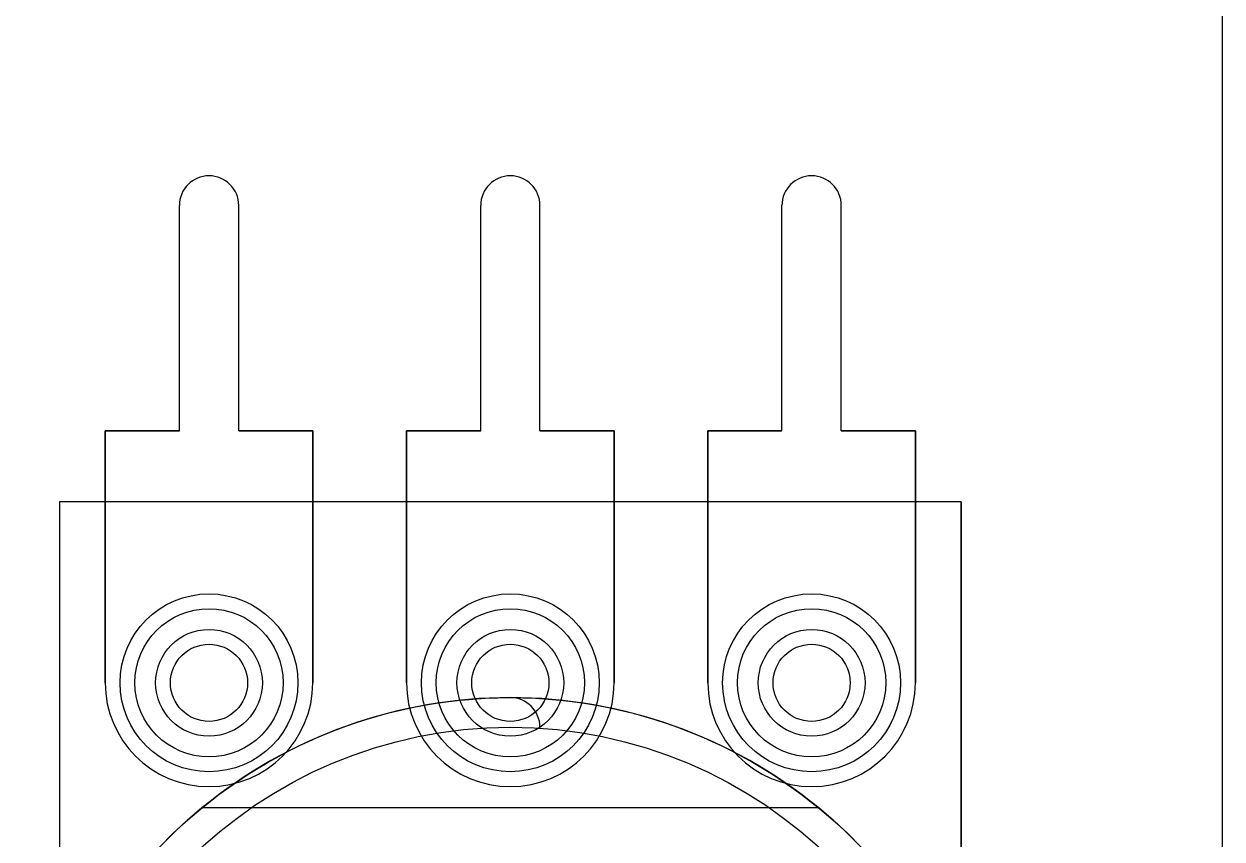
# Model space of a CAD drawing. Header units: millimetres. Extents: x -107 to 32, y -62 to 1.
# Drawn here: x 12.21 to 32.41, y -43.94 to -30.2 of the extents above; entities that cross this region are included whole.
import ezdxf

# ---------------------------------------------------------------- set-up
doc = ezdxf.new("R2010")
doc.units = ezdxf.units.MM
doc.layers.add('Pad', color=7, linetype='CONTINUOUS')
doc.layers.add('Part__Feature022', color=7, linetype='CONTINUOUS')

msp = doc.modelspace()

# ---------------------------------------------------------------- linework, layer by layer
at = {"layer": 'Pad'}
for p, q in [((32.4093, -3.63833), (32.4093, -56.7617)), ((32.4093, -3.63833, 2), (32.4093, -56.7617, 2)), ((32.4093, -3.63833), (32.4093, -56.7617)), ((32.4093, -3.63833, 2), (32.4093, -56.7617, 2))]:
    msp.add_line(p, q, dxfattribs=at)
at = {"layer": 'Part__Feature022'}
for p, q in [((20.41, -32.76, -6.5), (20.41, -32.76, -6)), ((20.41, -32.76, -6.5), (20.41, -32.76, -6)), ((14.83, -37.06, -6.5), (14.83, -33.26, -6.5)), ((14.83, -33.26, -6.5), (14.83, -33.26, -6)), ((14.83, -37.06, -6), (14.83, -33.26, -6)), ((14.83, -33.26, -6.5), (14.83, -33.26, -6)), ((14.83, -37.06, -6.5), (14.83, -33.26, -6.5)), ((14.83, -37.06, -6), (14.83, -33.26, -6)), ((15.83, -37.06, -6.5), (15.83, -33.26, -6.5)), ((15.83, -33.26, -6), (15.83, -33.26, -6.5)), ((15.83, -37.06, -6), (15.83, -33.26, -6)), ((15.83, -33.26, -6), (15.83, -33.26, -6.5)), ((15.83, -37.06, -6), (15.83, -33.26, -6)), ((15.83, -37.06, -6.5), (15.83, -33.26, -6.5)), ((19.91, -33.26, -6.5), (19.91, -33.26, -6)), ((19.91, -37.06, -6.5), (19.91, -33.26, -6.5)), ((19.91, -37.06, -6), (19.91, -33.26, -6)), ((19.91, -33.26, -6.5), (19.91, -33.26, -6)), ((19.91, -37.06, -6.5), (19.91, -33.26, -6.5)), ((19.91, -37.06, -6), (19.91, -33.26, -6)), ((20.91, -37.06, -6.5), (20.91, -33.26, -6.5)), ((20.91, -33.26, -6), (20.91, -33.26, -6.5)), ((20.91, -37.06, -6), (20.91, -33.26, -6)), ((20.91, -33.26, -6), (20.91, -33.26, -6.5)), ((20.91, -37.06, -6), (20.91, -33.26, -6)), ((20.91, -37.06, -6.5), (20.91, -33.26, -6.5)), ((24.99, -37.06, -6.5), (24.99, -33.26, -6.5)), ((24.99, -33.26, -6.5), (24.99, -33.26, -6)), ((24.99, -37.06, -6), (24.99, -33.26, -6)), ((24.99, -33.26, -6.5), (24.99, -33.26, -6)), ((24.99, -37.06, -6.5), (24.99, -33.26, -6.5)), ((24.99, -37.06, -6), (24.99, -33.26, -6)), ((25.99, -37.06, -6.5), (25.99, -33.26, -6.5)), ((25.99, -33.26, -6), (25.99, -33.26, -6.5)), ((25.99, -37.06, -6), (25.99, -33.26, -6)), ((25.99, -33.26, -6), (25.99, -33.26, -6.5)), ((25.99, -37.06, -6), (25.99, -33.26, -6)), ((25.99, -37.06, -6.5), (25.99, -33.26, -6.5)), ((13.58, -41.31, -6.5), (13.58, -37.06, -6.5)), ((13.58, -37.06, -6.5), (14.83, -37.06, -6.5)), ((14.83, -37.06, -6), (13.58, -37.06, -6)), ((13.58, -37.06, -6), (13.58, -38.26, -6)), ((13.58, -37.06, -6.5), (14.83, -37.06, -6.5)), ((13.58, -37.06, -6), (13.58, -37.06, -6.5)), ((14.83, -37.06, -6), (13.58, -37.06, -6)), ((13.58, -37.06, -6), (13.58, -38.26, -6)), ((13.58, -37.06, -6), (13.58, -37.06, -6.5)), ((13.58, -41.31, -6.5), (13.58, -37.06, -6.5)), ((14.83, -37.06, -6), (14.83, -37.06, -6.5)), ((14.83, -37.06, -6), (14.83, -37.06, -6.5)), ((15.83, -37.06, -6.5), (17.08, -37.06, -6.5)), ((17.08, -37.06, -6), (15.83, -37.06, -6)), ((15.83, -37.06, -6.5), (15.83, -37.06, -6)), ((15.83, -37.06, -6.5), (15.83, -37.06, -6)), ((17.08, -37.06, -6), (15.83, -37.06, -6)), ((15.83, -37.06, -6.5), (17.08, -37.06, -6.5)), ((17.08, -37.06, -6.5), (17.08, -41.31, -6.5)), ((17.08, -38.26, -6), (17.08, -37.06, -6)), ((17.08, -37.06, -6), (17.08, -37.06, -6.5)), ((17.08, -37.06, -6.5), (17.08, -41.31, -6.5)), ((17.08, -37.06, -6), (17.08, -37.06, -6.5)), ((17.08, -38.26, -6), (17.08, -37.06, -6)), ((18.66, -41.31, -6.5), (18.66, -37.06, -6.5)), ((18.66, -37.06, -6.5), (19.91, -37.06, -6.5)), ((19.91, -37.06, -6), (18.66, -37.06, -6)), ((18.66, -37.06, -6), (18.66, -38.26, -6)), ((18.66, -37.06, -6.5), (19.91, -37.06, -6.5)), ((18.66, -37.06, -6), (18.66, -37.06, -6.5)), ((19.91, -37.06, -6), (18.66, -37.06, -6)), ((18.66, -37.06, -6), (18.66, -38.26, -6)), ((18.66, -37.06, -6), (18.66, -37.06, -6.5)), ((18.66, -41.31, -6.5), (18.66, -37.06, -6.5)), ((19.91, -37.06, -6), (19.91, -37.06, -6.5)), ((19.91, -37.06, -6), (19.91, -37.06, -6.5)), ((20.91, -37.06, -6.5), (22.16, -37.06, -6.5)), ((22.16, -37.06, -6), (20.91, -37.06, -6)), ((20.91, -37.06, -6.5), (20.91, -37.06, -6)), ((20.91, -37.06, -6.5), (20.91, -37.06, -6)), ((22.16, -37.06, -6), (20.91, -37.06, -6)), ((20.91, -37.06, -6.5), (22.16, -37.06, -6.5)), ((22.16, -37.06, -6.5), (22.16, -41.31, -6.5)), ((22.16, -38.26, -6), (22.16, -37.06, -6)), ((22.16, -37.06, -6), (22.16, -37.06, -6.5)), ((22.16, -37.06, -6.5), (22.16, -41.31, -6.5)), ((22.16, -37.06, -6), (22.16, -37.06, -6.5)), ((22.16, -38.26, -6), (22.16, -37.06, -6)), ((23.74, -41.31, -6.5), (23.74, -37.06, -6.5)), ((23.74, -37.06, -6.5), (24.99, -37.06, -6.5)), ((24.99, -37.06, -6), (23.74, -37.06, -6)), ((23.74, -37.06, -6), (23.74, -38.26, -6)), ((23.74, -37.06, -6.5), (24.99, -37.06, -6.5)), ((23.74, -37.06, -6), (23.74, -37.06, -6.5)), ((24.99, -37.06, -6), (23.74, -37.06, -6)), ((23.74, -37.06, -6), (23.74, -38.26, -6)), ((23.74, -37.06, -6), (23.74, -37.06, -6.5)), ((23.74, -41.31, -6.5), (23.74, -37.06, -6.5)), ((24.99, -37.06, -6), (24.99, -37.06, -6.5)), ((24.99, -37.06, -6), (24.99, -37.06, -6.5)), ((25.99, -37.06, -6.5), (27.24, -37.06, -6.5)), ((27.24, -37.06, -6), (25.99, -37.06, -6)), ((25.99, -37.06, -6.5), (25.99, -37.06, -6)), ((25.99, -37.06, -6.5), (25.99, -37.06, -6)), ((27.24, -37.06, -6), (25.99, -37.06, -6)), ((25.99, -37.06, -6.5), (27.24, -37.06, -6.5)), ((27.24, -37.06, -6.5), (27.24, -41.31, -6.5)), ((27.24, -38.26, -6), (27.24, -37.06, -6)), ((27.24, -37.06, -6), (27.24, -37.06, -6.5)), ((27.24, -37.06, -6.5), (27.24, -41.31, -6.5)), ((27.24, -37.06, -6), (27.24, -37.06, -6.5)), ((27.24, -38.26, -6), (27.24, -37.06, -6)), ((12.81, -38.26, -6), (12.81, -45.9534, -6)), ((13.58, -38.26, -6), (12.81, -38.26, -6)), ((12.81, -38.26, -6), (12.81, -45.9534, -6)), ((12.81, -38.26, -4.75), (12.81, -45.9534, -4.75)), ((12.81, -38.26, -6), (12.81, -38.26, -4.75)), ((13.58, -38.26, -6), (12.81, -38.26, -6)), ((12.81, -38.26, -6), (12.81, -38.26, -4.75)), ((28.01, -38.26, -4.75), (12.81, -38.26, -4.75)), ((28.01, -38.26, -4.75), (12.81, -38.26, -4.75)), ((12.81, -38.26, -4.75), (12.81, -45.9534, -4.75)), ((17.08, -38.26, -6), (13.58, -38.26, -6)), ((13.58, -38.26, -6), (13.58, -41.31, -6)), ((13.58, -38.26, -6), (13.58, -41.31, -6)), ((17.08, -38.26, -6), (13.58, -38.26, -6)), ((17.08, -41.31, -6), (17.08, -38.26, -6)), ((17.08, -41.31, -6), (17.08, -38.26, -6)), ((18.66, -38.26, -6), (17.08, -38.26, -6)), ((18.66, -38.26, -6), (17.08, -38.26, -6)), ((22.16, -38.26, -6), (18.66, -38.26, -6)), ((18.66, -38.26, -6), (18.66, -41.31, -6)), ((18.66, -38.26, -6), (18.66, -41.31, -6)), ((22.16, -38.26, -6), (18.66, -38.26, -6)), ((22.16, -41.31, -6), (22.16, -38.26, -6)), ((22.16, -41.31, -6), (22.16, -38.26, -6)), ((23.74, -38.26, -6), (22.16, -38.26, -6)), ((23.74, -38.26, -6), (22.16, -38.26, -6)), ((27.24, -38.26, -6), (23.74, -38.26, -6)), ((23.74, -38.26, -6), (23.74, -41.31, -6)), ((23.74, -38.26, -6), (23.74, -41.31, -6)), ((27.24, -38.26, -6), (23.74, -38.26, -6)), ((27.24, -41.31, -6), (27.24, -38.26, -6)), ((27.24, -41.31, -6), (27.24, -38.26, -6)), ((28.01, -38.26, -6), (27.24, -38.26, -6)), ((28.01, -38.26, -6), (27.24, -38.26, -6)), ((28.01, -38.26, -6), (28.01, -45.9534, -6)), ((28.01, -38.26, -6), (28.01, -45.9534, -6)), ((28.01, -38.26, -6), (28.01, -38.26, -4.75)), ((28.01, -45.9534, -4.75), (28.01, -38.26, -4.75)), ((28.01, -38.26, -6), (28.01, -38.26, -4.75)), ((28.01, -45.9534, -4.75), (28.01, -38.26, -4.75)), ((15.33, -39.81, -4.5), (15.33, -39.81, -4.75)), ((15.33, -39.81, -4.5), (15.33, -39.81, -4.75)), ((20.41, -39.81, -4.5), (20.41, -39.81, -4.75)), ((20.41, -39.81, -4.5), (20.41, -39.81, -4.75)), ((25.49, -39.81, -4.5), (25.49, -39.81, -4.75)), ((25.49, -39.81, -4.5), (25.49, -39.81, -4.75)), ((13.58, -41.31, -6), (13.58, -41.31, -6.5)), ((13.58, -41.31, -6), (13.58, -41.31, -6.5)), ((17.08, -41.31, -6), (17.08, -41.31, -6.5)), ((17.08, -41.31, -6), (17.08, -41.31, -6.5)), ((18.66, -41.31, -6), (18.66, -41.31, -6.5)), ((18.66, -41.31, -6), (18.66, -41.31, -6.5)), ((22.16, -41.31, -6), (22.16, -41.31, -6.5)), ((22.16, -41.31, -6), (22.16, -41.31, -6.5)), ((23.74, -41.31, -6), (23.74, -41.31, -6.5)), ((23.74, -41.31, -6), (23.74, -41.31, -6.5)), ((27.24, -41.31, -6), (27.24, -41.31, -6.5)), ((27.24, -41.31, -6), (27.24, -41.31, -6.5)), ((20.41, -41.56, -8), (20.41, -41.56, -11.5)), ((20.41, -41.56, -8), (20.41, -41.56, -11.5)), ((15.33, -41.96, -6.5), (15.33, -41.96, -4.5)), ((15.33, -41.96, -6.5), (15.33, -41.96, -4.5)), ((20.41, -41.96, -6.5), (20.41, -41.96, -4.5)), ((20.41, -41.96, -6.5), (20.41, -41.96, -4.5)), ((25.49, -41.96, -6.5), (25.49, -41.96, -4.5)), ((25.49, -41.96, -6.5), (25.49, -41.96, -4.5)), ((25.61, -43.4197, -6), (15.21, -43.4197, -6)), ((25.61, -43.4197, -8), (15.21, -43.4197, -8)), ((15.21, -43.4197, -6), (15.21, -43.4197, -8)), ((25.61, -43.4197, -8), (15.21, -43.4197, -8)), ((15.21, -43.4197, -6), (15.21, -43.4197, -8)), ((25.61, -43.4197, -6), (15.21, -43.4197, -6)), ((25.61, -43.4197, -8), (25.61, -43.4197, -6)), ((25.61, -43.4197, -8), (25.61, -43.4197, -6))]:
    msp.add_line(p, q, dxfattribs=at)
for centre, radius in [((15.33, -41.31), 1.5), ((15.33, -41.31), 1.5), ((15.33, -41.31), 1.5), ((15.33, -41.31), 1.5), ((20.41, -41.31), 1.5), ((20.41, -41.31), 1.5), ((20.41, -41.31), 1.5), ((20.41, -41.31), 1.5), ((25.49, -41.31), 1.5), ((25.49, -41.31), 1.5), ((25.49, -41.31), 1.5), ((25.49, -41.31), 1.5), ((15.33, -41.31), 1.25), ((15.33, -41.31), 1.25), ((20.41, -41.31), 1.25), ((20.41, -41.31), 1.25), ((25.49, -41.31), 1.25), ((25.49, -41.31), 1.25), ((15.33, -41.31), 0.9), ((15.33, -41.31), 0.9), ((20.41, -41.31), 0.9), ((20.41, -41.31), 0.9), ((25.49, -41.31), 0.9), ((25.49, -41.31), 0.9), ((15.33, -41.31), 0.65), ((15.33, -41.31), 0.65), ((15.33, -41.31), 0.65), ((15.33, -41.31), 0.65), ((20.41, -41.31), 0.65), ((20.41, -41.31), 0.65), ((20.41, -41.31), 0.65), ((20.41, -41.31), 0.65), ((25.49, -41.31), 0.65), ((25.49, -41.31), 0.65), ((25.49, -41.31), 0.65), ((25.49, -41.31), 0.65), ((20.41, -49.76), 8.2), ((20.41, -49.76), 8.2), ((20.41, -49.76), 7.7), ((20.41, -49.76), 7.7)]:
    msp.add_circle(centre, radius, dxfattribs=at)
for centre, radius, start, end in [((15.33, -33.26, -6.5), 0.5, 0, 180), ((15.33, -33.26, -6.5), 0.5, 0, 180), ((15.33, -33.26, -6), 0.5, 0, 180), ((15.33, -33.26, -6), 0.5, 0, 180), ((20.41, -33.26, -6), 0.5, 90, 180), ((20.41, -33.26, -6.5), 0.5, 90, 180), ((20.41, -33.26, -6.5), 0.5, 90, 180), ((20.41, -33.26, -6), 0.5, 90, 180), ((20.41, -33.26, -6.5), 0.5, 0, 90), ((20.41, -33.26, -6.5), 0.5, 0, 90), ((20.41, -33.26, -6), 0.5, 0, 90), ((20.41, -33.26, -6), 0.5, 0, 90), ((25.49, -33.26, -6.5), 0.5, 0, 180), ((25.49, -33.26, -6.5), 0.5, 0, 180), ((25.49, -33.26, -6), 0.5, 0, 180), ((25.49, -33.26, -6), 0.5, 0, 180), ((15.33, -40.06, -4.5), 0, 90, 0), ((15.33, -40.06, -4.5), 0, 90, 0), ((20.41, -40.06, -4.5), 0, 90, 0), ((20.41, -40.06, -4.5), 0, 90, 0), ((25.49, -40.06, -4.5), 0, 90, 0), ((25.49, -40.06, -4.5), 0, 90, 0), ((15.33, -41.31, -6.5), 1.75, -180, 0), ((15.33, -41.31, -6), 1.75, -180, 0), ((15.33, -41.31, -6.5), 1.75, -180, 0), ((15.33, -41.31, -6), 1.75, -180, 0), ((20.41, -41.31, -6.5), 1.75, 180, 0), ((20.41, -41.31, -6), 1.75, 180, 0), ((20.41, -41.31, -6.5), 1.75, 180, 0), ((20.41, -41.31, -6), 1.75, 180, 0), ((25.49, -41.31, -6.5), 1.75, 180, 0), ((25.49, -41.31, -6), 1.75, 180, 0), ((25.49, -41.31, -6.5), 1.75, 180, 0), ((25.49, -41.31, -6), 1.75, 180, 0), ((20.41, -49.76, -8), 8.2, 90, 129.357), ((20.41, -49.76, -8), 8.2, 90, 129.357), ((20.41, -49.76, -8), 8.2, 50.6433, 90), ((20.41, -49.76, -8), 8.2, 50.6433, 90), ((20.41, -42.06, -11.5), 0.5, 0, 90), ((20.41, -42.06, -11.5), 0.5, 0, 90), ((15.33, -42.21, -4.5), 0, 90, 0), ((15.33, -42.21, -4.5), 0, 90, 0), ((20.41, -42.21, -4.5), 0, 90, 0), ((20.41, -42.21, -4.5), 0, 90, 0), ((25.49, -42.21, -4.5), 0, 90, 0), ((25.49, -42.21, -4.5), 0, 90, 0), ((20.41, -49.76, -6), 8.2, 129.357, 50.6433), ((20.41, -49.76, -6), 8.2, 129.357, 50.6433)]:
    msp.add_arc(centre, radius, start, end, dxfattribs=at)

doc.saveas('drawing.dxf')
